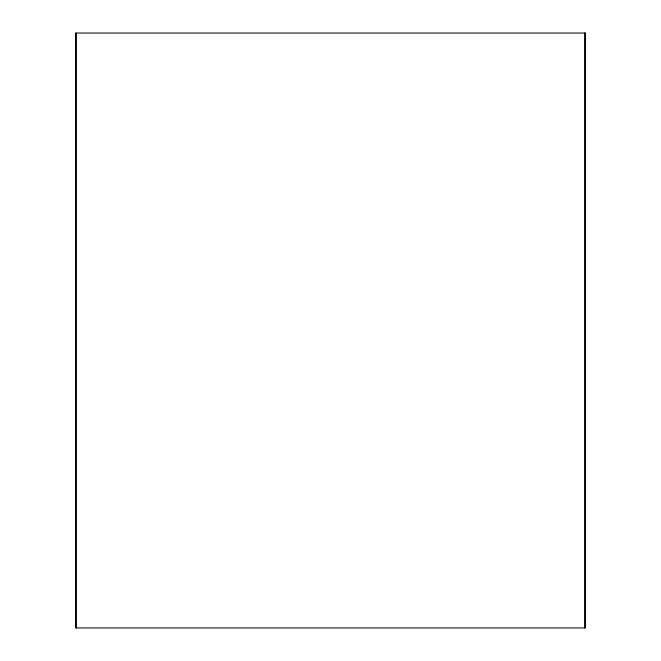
<?xml version="1.0" encoding="UTF-8"?>
<svg xmlns="http://www.w3.org/2000/svg" width="661" height="661" viewBox="0 0 661 661"><rect width="100%" height="100%" fill="white"/><g stroke="black" fill="none" stroke-linecap="round" stroke-linejoin="round"><path stroke-width="0.99" d="M584.605 33.05L584.605 627.95M76.395 33.05L76.395 627.95M585.456 33.05L75.544 33.05L75.544 627.95L585.456 627.95L585.456 33.05"/></g></svg>
